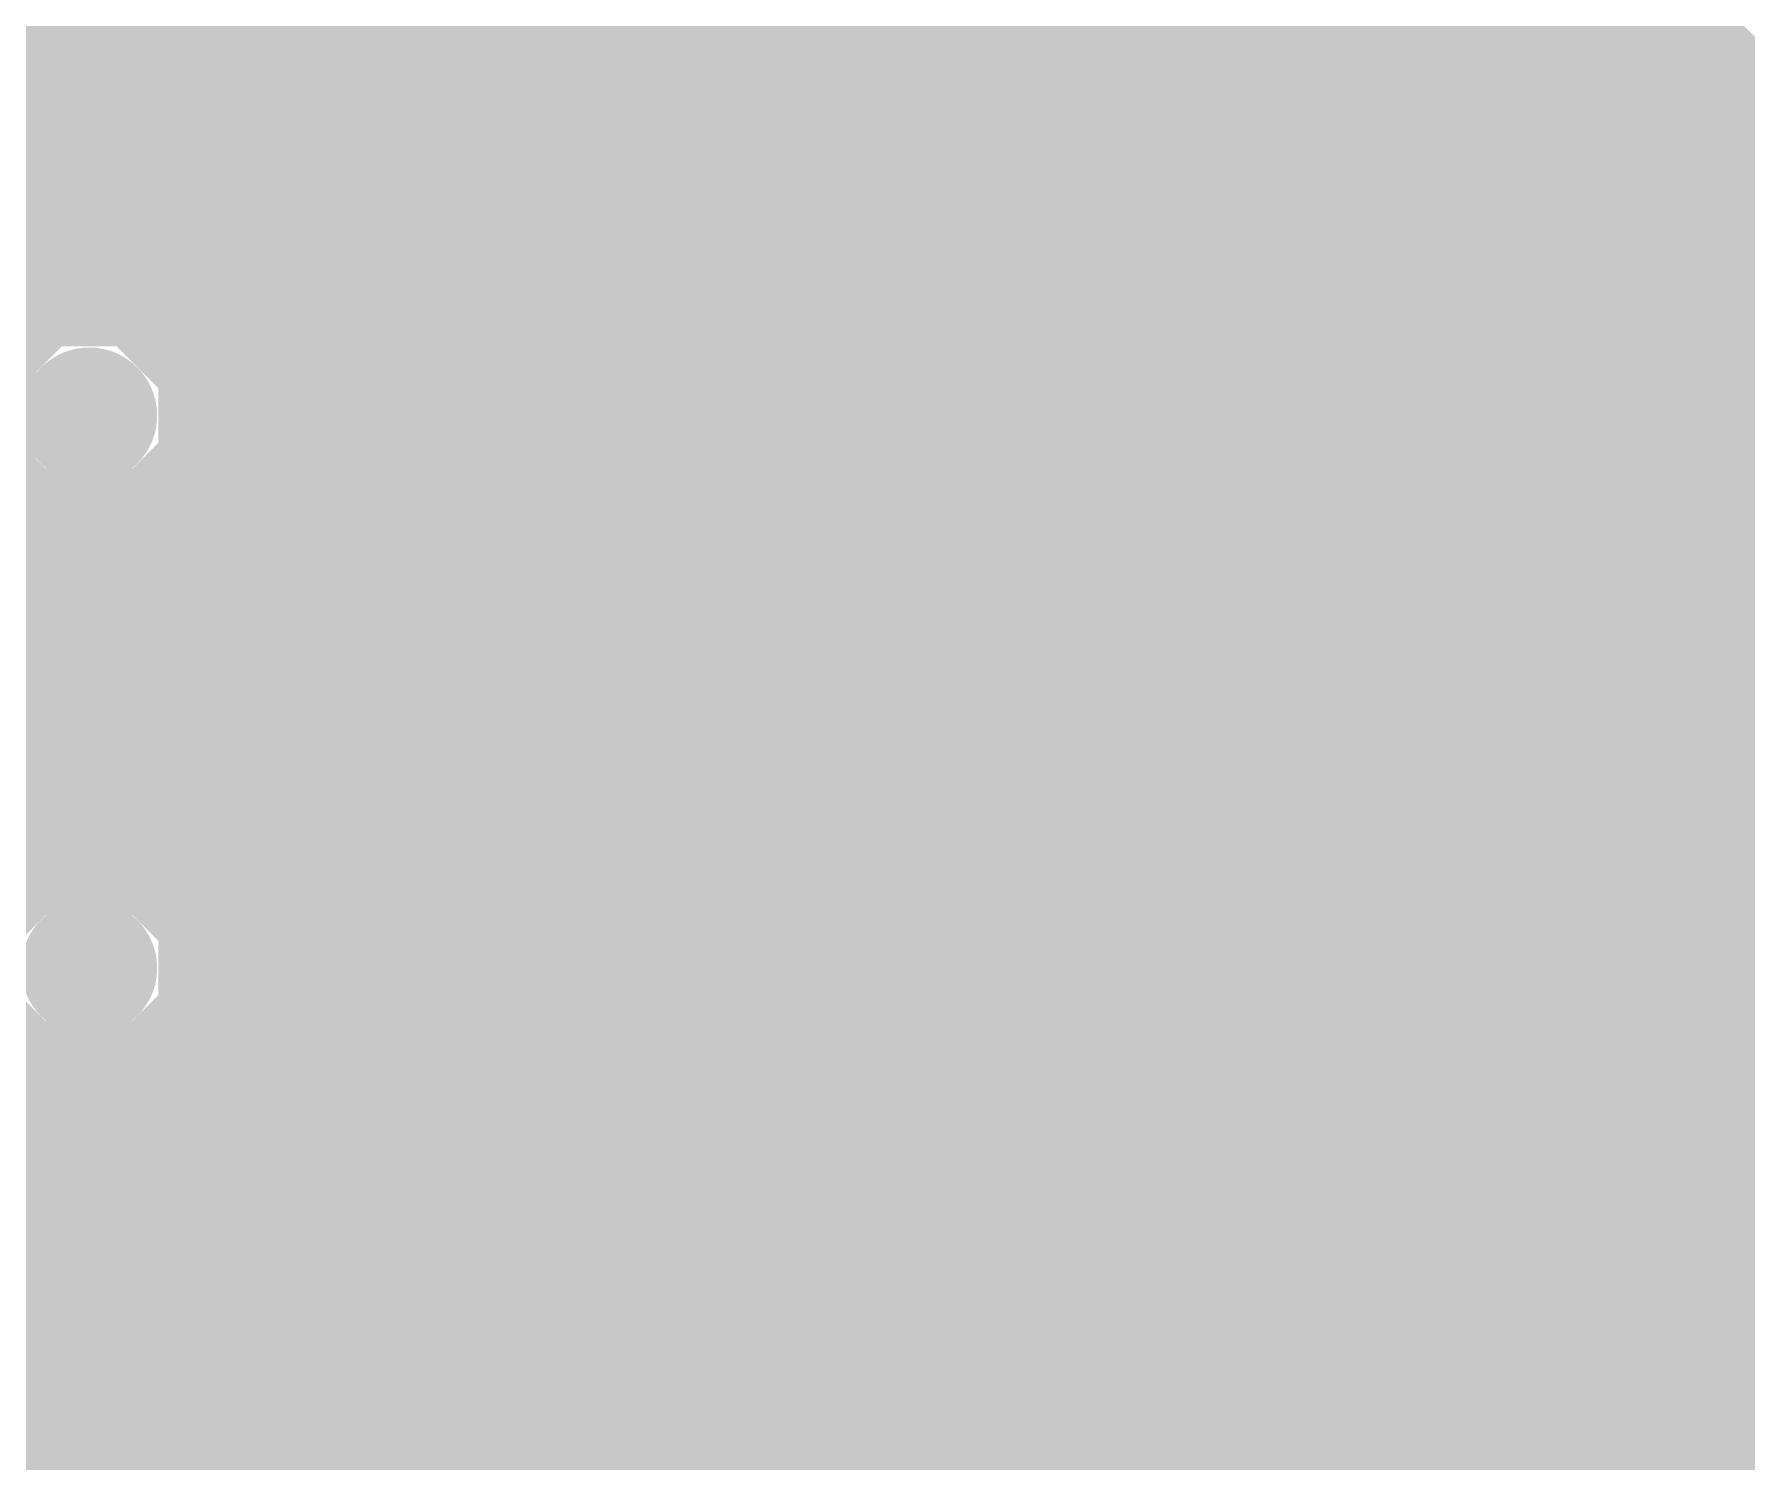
# Model space of a CAD drawing. Extents: x -6 to 196, y -52 to 46.
# Drawn here: x 85.96 to 98.55, y 13.51 to 24.01 of the extents above; entities that cross this region are included whole.
import ezdxf

# ---------------------------------------------------------------- set-up
doc = ezdxf.new("R2010")
doc.units = 0
doc.header["$MEASUREMENT"] = 0
doc.layers.get('0').update_dxf_attribs({"linetype": 'CONTINUOUS'})
for name, color, linetype in [('22-304-1_BOT', 7, 'CONTINUOUS'), ('22-304-1_DRD', 7, 'CONTINUOUS'), ('22-304-1_GND', 6, 'CONTINUOUS'), ('22-304-1_IN1', 4, 'CONTINUOUS'), ('22-304-1_SMT', 5, 'CONTINUOUS'), ('22-304-1_SPT', 10, 'CONTINUOUS'), ('22-304-1_SST', 14, 'CONTINUOUS'), ('22-304-1_TOP', 9, 'CONTINUOUS'), ('THRUHOLE_TAP', 13, 'CONTINUOUS')]:
    doc.layers.add(name, color=color, linetype=linetype)

# ---------------------------------------------------------------- blocks, each defined once
blk = doc.blocks.new('ROUND_57')
at = {"const_width": 0.35052}
blk.add_lwpolyline([(-0.17526, 0, 1), (0.17526, 0, 1)], format="xyb", close=True, dxfattribs=at)
blk = doc.blocks.new('ROUND_83')
at = {"const_width": 0.50038}
blk.add_lwpolyline([(-0.25019, 0, 1), (0.25019, 0, 1)], format="xyb", close=True, dxfattribs=at)
blk = doc.blocks.new('RECTANGLE_4')
blk.add_solid([(1.30048, 0.6477), (1.30048, -0.6477), (-1.30048, 0.6477), (-1.30048, -0.6477)])
blk = doc.blocks.new('RECTANGLE_5')
blk.add_solid([(0.4826, 0.4064), (0.4826, -0.4064), (-0.4826, 0.4064), (-0.4826, -0.4064)])
blk = doc.blocks.new('RECTANGLE_43')
blk.add_solid([(1.905, 1.0414), (1.905, -1.0414), (-1.905, 1.0414), (-1.905, -1.0414)])
blk = doc.blocks.new('ROUND_88')
at = {"const_width": 0.10033}
blk.add_lwpolyline([(-0.050164, 0, 1), (0.050164, 0, 1)], format="xyb", close=True, dxfattribs=at)

msp = doc.modelspace()

# ---------------------------------------------------------------- linework, layer by layer
at = {"layer": '22-304-1_BOT'}
for points, const_width in [([(78.486, 43.942), (101.6, 20.828)], 0.254), ([(85.9536, 36.4744), (85.9536, 21.75002)], 0.254), ([(86.1822, 36.2458), (86.1822, 21.86178)], 0.254), ([(86.4108, 36.0172), (86.4108, 21.8821)], 0.254), ([(86.6394, 35.7886), (86.6394, 21.82368)], 0.254), ([(86.868, 35.56), (86.868, 21.65604)], 0.254), ([(87.0966, 35.3314), (87.0966, 3.38328)], 0.254), ([(87.3252, 35.1028), (87.3252, 3.43662)], 0.254), ([(87.5538, 34.8742), (87.5538, 3.47218)], 0.254), ([(87.7824, 34.6456), (87.7824, 3.49504)], 0.254), ([(88.011, 34.417), (88.011, 3.50266)], 0.254), ([(88.2396, 34.1884), (88.2396, 3.4925)], 0.254), ([(88.4682, 33.9598), (88.4682, 3.46964)], 0.254), ([(88.6968, 33.7312), (88.6968, 3.43154)], 0.254), ([(88.9254, 33.5026), (88.9254, 3.3782)], 0.254), ([(89.154, 33.274), (89.154, 3.30708)], 0.254), ([(89.3826, 33.0454), (89.3826, 3.21818)], 0.254), ([(89.6112, 32.8168), (89.6112, 3.10896)], 0.254), ([(89.8398, 32.5882), (89.8398, 2.97942)], 0.254), ([(90.0684, 32.3596), (90.0684, 2.82702)], 0.254), ([(90.297, 32.131), (90.297, 2.64414)], 0.254), ([(90.5256, 31.9024), (90.5256, 2.4257)], 0.254), ([(90.7542, 31.6738), (90.7542, 2.16408)], 0.254), ([(90.9828, 31.4452), (90.9828, 1.83642)], 0.254), ([(91.2114, 31.2166), (91.2114, 1.397)], 0.254), ([(91.44, 30.988), (91.44, 0.65786)], 0.254), ([(91.6686, 30.7594), (91.6686, -4.064)], 0.254), ([(91.8972, 30.5308), (91.8972, -4.064)], 0.254), ([(92.1258, 30.3022), (92.1258, -4.064)], 0.254), ([(92.3544, 30.0736), (92.3544, -4.064)], 0.254), ([(92.583, 29.845), (92.583, -4.064)], 0.254), ([(92.8116, 29.6164), (92.8116, -4.064)], 0.254), ([(93.0402, 29.3878), (93.0402, -4.064)], 0.254), ([(93.2688, 29.1592), (93.2688, -4.064)], 0.254), ([(93.4974, 28.9306), (93.4974, -4.064)], 0.254), ([(93.726, 28.702), (93.726, -4.064)], 0.254), ([(93.9546, 28.4734), (93.9546, -4.064)], 0.254), ([(94.1832, 28.2448), (94.1832, -4.064)], 0.254), ([(94.4118, 28.0162), (94.4118, -4.064)], 0.254), ([(94.6404, 27.7876), (94.6404, -4.064)], 0.254), ([(94.869, 27.559), (94.869, -4.064)], 0.254), ([(95.0976, 27.3304), (95.0976, -4.064)], 0.254), ([(95.3262, 27.1018), (95.3262, -4.064)], 0.254), ([(95.5548, 26.8732), (95.5548, -4.064)], 0.254), ([(95.7834, 26.6446), (95.7834, -4.064)], 0.254), ([(96.012, 26.416), (96.012, -4.064)], 0.254), ([(96.2406, 26.1874), (96.2406, -4.064)], 0.254), ([(96.4692, 25.9588), (96.4692, -4.064)], 0.254), ([(96.6978, 25.7302), (96.6978, -4.064)], 0.254), ([(96.9264, 25.5016), (96.9264, -4.064)], 0.254), ([(97.155, 25.273), (97.155, -4.064)], 0.254), ([(97.3836, 25.0444), (97.3836, -4.064)], 0.254), ([(97.6122, 24.8158), (97.6122, -4.064)], 0.254), ([(97.8408, 24.5872), (97.8408, -0.16764)], 0.254), ([(98.0694, 24.3586), (98.0694, 0.06604)], 0.254), ([(98.298, 24.13), (98.298, 0.15494)], 0.254), ([(98.3742, 24.0538), (56.52516, 24.0538)], 0.254), ([(98.6028, 23.8252), (56.52516, 23.8252)], 0.254), ([(98.5266, 23.9014), (98.5266, 0.16002)], 0.254), ([(98.8314, 23.5966), (56.52516, 23.5966)], 0.254), ([(99.06, 23.368), (56.52516, 23.368)], 0.254), ([(99.2886, 23.1394), (56.52516, 23.1394)], 0.254), ([(99.5172, 22.9108), (56.52516, 22.9108)], 0.254), ([(99.7458, 22.6822), (56.52516, 22.6822)], 0.254), ([(99.9744, 22.4536), (56.52516, 22.4536)], 0.254), ([(100.203, 22.225), (56.52516, 22.225)], 0.254), ([(100.4316, 21.9964), (56.52516, 21.9964)], 0.254), ([(85.979, 21.7678), (56.52516, 21.7678)], 0.254), ([(100.6602, 21.7678), (86.741, 21.7678)], 0.254), ([(100.8888, 21.5392), (86.94928, 21.5392)], 0.254), ([(86.36, 17.145), (86.36, 21.209)], 0.635), ([(101.1174, 21.3106), (87.02802, 21.3106)], 0.254), ([(101.346, 21.082), (87.02294, 21.082)], 0.254), ([(87.00516, 21.00326), (87.00516, 17.35074)], 0.254), ([(101.5746, 20.8534), (87.00516, 20.8534)], 0.254), ([(193.929, 20.6248), (87.00516, 20.6248)], 0.254), ([(189.14618, 20.3962), (87.00516, 20.3962)], 0.254), ([(127.77724, 20.1676), (87.00516, 20.1676)], 0.254), ([(127.53594, 19.939), (87.00516, 19.939)], 0.254), ([(127.30734, 19.7104), (87.00516, 19.7104)], 0.254), ([(127.07874, 19.4818), (87.00516, 19.4818)], 0.254), ([(125.48616, 19.2532), (87.00516, 19.2532)], 0.254), ([(124.12472, 19.0246), (87.00516, 19.0246)], 0.254), ([(123.81738, 18.796), (87.00516, 18.796)], 0.254), ([(123.70562, 18.5674), (87.00516, 18.5674)], 0.254), ([(123.68276, 18.3388), (87.00516, 18.3388)], 0.254), ([(123.74118, 18.1102), (87.00516, 18.1102)], 0.254), ([(123.91136, 17.8816), (87.00516, 17.8816)], 0.254), ([(123.92914, 17.653), (87.00516, 17.653)], 0.254), ([(123.92914, 17.4244), (87.00516, 17.4244)], 0.254), ([(123.92914, 17.1958), (87.0331, 17.1958)], 0.254), ([(123.92914, 16.9672), (87.01278, 16.9672)], 0.254), ([(86.868, 16.69796), (86.868, 3.3147)], 0.254), ([(123.92914, 16.7386), (86.90102, 16.7386)], 0.254), ([(86.12632, 16.51), (64.008, 16.51)], 0.254), ([(85.9536, 16.60398), (85.9536, 2.84226)], 0.254), ([(119.05996, 16.51), (86.59368, 16.51)], 0.254), ([(86.6394, 16.52778), (86.6394, 3.2258)], 0.254), ([(86.1822, 16.49222), (86.1822, 2.99212)], 0.254), ([(86.4108, 16.46936), (86.4108, 3.12166)], 0.254), ([(118.88978, 16.2814), (64.21628, 16.2814)], 0.254), ([(118.83136, 16.0528), (64.29502, 16.0528)], 0.254), ([(118.85422, 15.8242), (64.28994, 15.8242)], 0.254), ([(118.96598, 15.5956), (64.20104, 15.5956)], 0.254), ([(119.27332, 15.367), (63.96736, 15.367)], 0.254), ([(119.76354, 15.1384), (56.52516, 15.1384)], 0.254), ([(119.99214, 14.9098), (56.52516, 14.9098)], 0.254), ([(120.22074, 14.6812), (56.52516, 14.6812)], 0.254), ([(120.22074, 14.4526), (56.52516, 14.4526)], 0.254), ([(120.22074, 14.224), (56.52516, 14.224)], 0.254), ([(120.22074, 13.9954), (56.52516, 13.9954)], 0.254), ([(120.22074, 13.7668), (56.52516, 13.7668)], 0.254), ([(120.22074, 13.5382), (56.58866, 13.5382)], 0.254)]:
    msp.add_lwpolyline(points, dxfattribs=dict(at, const_width=const_width))
at = {"layer": '22-304-1_BOT', "const_width": 0.254}
for points in [[(86.36, 21.88464, 0.4142136), (85.68436, 21.209)], [(87.03564, 21.209, 0.4142136), (86.36, 21.88464)], [(87.00516, 21.00326, 0.0773293), (87.03717, 21.209)], [(87.03564, 17.145, 0.0773289), (87.0037, 17.35027)], [(85.68436, 17.145, 0.4142136), (86.36, 16.46936)], [(86.36, 16.46936, 0.4142136), (87.03564, 17.145)]]:
    msp.add_lwpolyline(points, format="xyb", dxfattribs=at)
at = {"layer": '22-304-1_DRD', "const_width": 0.254}
for points in [[(86.106, 21.844), (85.725, 21.463)], [(86.614, 21.844), (86.106, 21.844)], [(86.995, 21.463), (86.614, 21.844)], [(86.995, 20.955), (86.995, 21.463)], [(85.725, 20.955), (86.106, 20.574)], [(86.614, 20.574), (86.995, 20.955)], [(86.106, 20.574), (86.614, 20.574)], [(86.106, 17.78), (85.725, 17.399)], [(86.614, 17.78), (86.106, 17.78)], [(86.995, 17.399), (86.614, 17.78)], [(86.995, 16.891), (86.995, 17.399)], [(85.725, 16.891), (86.106, 16.51)], [(86.614, 16.51), (86.995, 16.891)], [(86.106, 16.51), (86.614, 16.51)]]:
    msp.add_lwpolyline(points, dxfattribs=at)
at = {"layer": '22-304-1_IN1'}
for points, const_width in [([(20.32, 33.655), (20.955, 34.29), (24.892, 34.29), (26.035, 33.147), (48.768, 33.147), (52.451, 29.464), (56.388, 29.464), (58.166, 27.686), (74.676, 27.686), (77.851, 24.511), (96.901, 24.511), (100.584, 20.828), (184.15, 20.828), (185.42, 19.558), (185.42, 3.175), (187.24118, 1.34874), (187.325, 1.34874)], 0.635), ([(14.605, 33.147), (15.621, 32.131), (48.514, 32.131), (52.07, 28.575), (56.007, 28.575), (57.785, 26.797), (74.295, 26.797), (77.47, 23.622), (96.52, 23.622), (100.203, 19.939), (183.769, 19.939), (184.531, 19.177), (184.531, 0.3556)], 0.635), ([(95.7834, 22.9616), (37.44468, 22.9616)], 0.254), ([(95.76816, 22.97684), (77.47, 22.97684)], 0.254), ([(85.9282, 22.97684), (85.9282, 21.7297)], 0.254), ([(86.1568, 22.97684), (86.1568, 21.85416)], 0.254), ([(86.3854, 22.97684), (86.3854, 21.88464)], 0.254), ([(86.614, 22.97684), (86.614, 21.83638)], 0.254), ([(86.8426, 22.97684), (86.8426, 21.68144)], 0.254), ([(87.0712, 22.97684), (87.0712, 5.89026)], 0.254), ([(87.2998, 22.97684), (87.2998, 5.89026)], 0.254), ([(87.5284, 22.97684), (87.5284, 5.89026)], 0.254), ([(87.757, 22.97684), (87.757, 5.89026)], 0.254), ([(87.9856, 22.97684), (87.9856, 5.89026)], 0.254), ([(88.2142, 22.97684), (88.2142, 5.89026)], 0.254), ([(88.4428, 22.97684), (88.4428, 5.89026)], 0.254), ([(88.6714, 22.97684), (88.6714, 5.89026)], 0.254), ([(88.9, 22.97684), (88.9, 5.89026)], 0.254), ([(89.1286, 22.97684), (89.1286, 5.89026)], 0.254), ([(89.3572, 22.97684), (89.3572, 5.89026)], 0.254), ([(89.5858, 22.97684), (89.5858, 5.89026)], 0.254), ([(89.8144, 22.97684), (89.8144, 5.89026)], 0.254), ([(90.043, 22.97684), (90.043, 5.89026)], 0.254), ([(90.2716, 22.97684), (90.2716, 5.89026)], 0.254), ([(90.5002, 22.97684), (90.5002, 5.83692)], 0.254), ([(90.7288, 22.97684), (90.7288, 5.63372)], 0.254), ([(90.9574, 22.97684), (90.9574, 5.40512)], 0.254), ([(91.186, 22.97684), (91.186, 5.17652)], 0.254), ([(91.4146, 22.97684), (91.4146, 4.94792)], 0.254), ([(91.6432, 22.97684), (91.6432, 4.71932)], 0.254), ([(91.8718, 22.97684), (91.8718, 4.49072)], 0.254), ([(92.1004, 22.97684), (92.1004, 4.26212)], 0.254), ([(92.329, 22.97684), (92.329, 4.03352)], 0.254), ([(92.5576, 22.97684), (92.5576, 3.80492)], 0.254), ([(92.7862, 22.97684), (92.7862, 3.60426)], 0.254), ([(93.0148, 22.97684), (93.0148, 3.60426)], 0.254), ([(93.2434, 22.97684), (93.2434, 3.60426)], 0.254), ([(93.472, 22.97684), (93.472, 12.76604)], 0.254), ([(93.7006, 22.97684), (93.7006, 12.93368)], 0.254), ([(93.9292, 22.97684), (93.9292, 12.9921)], 0.254), ([(94.1578, 22.97684), (94.1578, 12.97178)], 0.254), ([(94.3864, 22.97684), (94.3864, 12.86002)], 0.254), ([(94.615, 22.97684), (94.615, 12.55268)], 0.254), ([(94.8436, 22.97684), (94.8436, 3.60426)], 0.254), ([(95.0722, 22.97684), (95.0722, 3.60426)], 0.254), ([(95.3008, 22.97684), (95.3008, 3.60426)], 0.254), ([(95.5294, 22.97684), (95.5294, 3.60426)], 0.254), ([(95.758, 22.97684), (95.758, 3.60426)], 0.254), ([(95.76816, 22.97684), (99.441, 19.304)], 0.254), ([(96.012, 22.733), (37.27704, 22.733)], 0.254), ([(95.9866, 22.7584), (95.9866, 11.21156)], 0.254), ([(96.2406, 22.5044), (11.176, 22.5044)], 0.254), ([(96.2152, 22.5298), (96.2152, 11.39952)], 0.254), ([(96.4438, 22.3012), (96.4438, 11.46556)], 0.254), ([(96.4692, 22.2758), (11.176, 22.2758)], 0.254), ([(96.6978, 22.0472), (51.93284, 22.0472)], 0.254), ([(96.6724, 22.0726), (96.6724, 11.45286)], 0.254), ([(86.06536, 21.8186), (52.07, 21.8186)], 0.254), ([(96.9264, 21.8186), (86.6521, 21.8186)], 0.254), ([(96.901, 21.844), (96.901, 11.3538)], 0.254), ([(97.155, 21.59), (86.9188, 21.59)], 0.254), ([(97.1296, 21.6154), (97.1296, 11.0871)], 0.254), ([(97.3836, 21.3614), (87.01786, 21.3614)], 0.254), ([(97.3582, 21.3868), (97.3582, 3.60426)], 0.254), ([(97.6122, 21.1328), (87.03056, 21.1328)], 0.254), ([(97.5868, 21.1582), (97.5868, 3.60426)], 0.254), ([(97.8154, 20.9296), (97.8154, 3.60426)], 0.254), ([(97.8408, 20.9042), (86.96452, 20.9042)], 0.254), ([(85.94344, 20.6756), (15.71244, 20.6756)], 0.254), ([(85.9282, 20.6883), (85.9282, 17.6657)], 0.254), ([(98.0694, 20.6756), (86.77656, 20.6756)], 0.254), ([(86.8426, 20.73402), (86.8426, 17.61744)], 0.254), ([(98.044, 20.701), (98.044, 3.60426)], 0.254), ([(86.1568, 20.56384), (86.1568, 17.79016)], 0.254), ([(86.3854, 20.53336), (86.3854, 17.82064)], 0.254), ([(86.614, 20.58162), (86.614, 17.77238)], 0.254), ([(98.298, 20.447), (15.86738, 20.447)], 0.254), ([(98.2726, 20.4724), (98.2726, 3.60426)], 0.254), ([(98.5266, 20.2184), (57.94756, 20.2184)], 0.254), ([(98.5012, 20.2438), (98.5012, 3.60426)], 0.254), ([(98.7552, 19.9898), (58.13552, 19.9898)], 0.254), ([(98.9838, 19.7612), (58.20156, 19.7612)], 0.254), ([(99.2124, 19.5326), (58.18886, 19.5326)], 0.254), ([(99.441, 19.304), (58.0898, 19.304)], 0.254), ([(119.888, 19.0754), (57.8231, 19.0754)], 0.254), ([(119.888, 18.8468), (11.176, 18.8468)], 0.254), ([(119.888, 18.6182), (11.176, 18.6182)], 0.254), ([(119.888, 18.3896), (51.7271, 18.3896)], 0.254), ([(119.888, 18.161), (51.9938, 18.161)], 0.254), ([(119.888, 17.9324), (52.09286, 17.9324)], 0.254), ([(85.979, 17.7038), (52.10556, 17.7038)], 0.254), ([(119.888, 17.7038), (86.741, 17.7038)], 0.254), ([(119.888, 17.4752), (86.94928, 17.4752)], 0.254), ([(119.888, 17.2466), (87.02802, 17.2466)], 0.254), ([(119.888, 17.018), (87.02294, 17.018)], 0.254), ([(119.888, 16.7894), (86.93404, 16.7894)], 0.254), ([(86.8426, 16.67002), (86.8426, 5.89026)], 0.254), ([(86.01964, 16.5608), (84.4931, 16.5608)], 0.254), ([(85.9282, 16.6243), (85.9282, 5.89026)], 0.254), ([(86.1568, 16.49984), (86.1568, 5.89026)], 0.254), ([(86.614, 16.51762), (86.614, 5.89026)], 0.254), ([(119.126, 16.5608), (86.70036, 16.5608)], 0.254), ([(86.3854, 16.46936), (86.3854, 5.89026)], 0.254), ([(105.54716, 16.3322), (84.47278, 16.3322)], 0.254), ([(105.40746, 16.1036), (84.36102, 16.1036)], 0.254), ([(105.36936, 15.875), (84.05368, 15.875)], 0.254), ([(105.40746, 15.6464), (52.07, 15.6464)], 0.254), ([(105.54716, 15.4178), (51.93284, 15.4178)], 0.254), ([(119.888, 15.1892), (84.16036, 15.1892)], 0.254), ([(119.888, 14.9606), (84.39404, 14.9606)], 0.254), ([(119.888, 14.732), (84.48294, 14.732)], 0.254), ([(105.62844, 14.5034), (84.48802, 14.5034)], 0.254), ([(105.44048, 14.2748), (84.40928, 14.2748)], 0.254), ([(105.3719, 14.0462), (84.201, 14.0462)], 0.254), ([(105.3846, 13.8176), (52.09286, 13.8176)], 0.254), ([(105.4862, 13.589), (51.9938, 13.589)], 0.254)]:
    msp.add_lwpolyline(points, dxfattribs=dict(at, const_width=const_width))
at = {"layer": '22-304-1_IN1', "const_width": 0.254}
for points in [[(86.36, 21.88464, 0.4142136), (85.68436, 21.209)], [(87.03564, 21.209, 0.4142136), (86.36, 21.88464)], [(85.68436, 21.209, 0.4142136), (86.36, 20.53336)], [(86.36, 20.53336, 0.4142136), (87.03564, 21.209)], [(86.36, 17.82064, 0.4142136), (85.68436, 17.145)], [(87.03564, 17.145, 0.4142136), (86.36, 17.82064)], [(85.68436, 17.145, 0.4142136), (86.36, 16.46936)], [(86.36, 16.46936, 0.4142136), (87.03564, 17.145)]]:
    msp.add_lwpolyline(points, format="xyb", dxfattribs=at)
at = {"layer": '22-304-1_SST', "const_width": 0.1524}
for points in [[(93.71584, 17.50822), (93.54566, 17.56664), (93.54566, 17.92224), (93.71584, 17.98066), (94.39148, 17.98066), (94.56166, 17.92224), (94.56166, 17.56664), (94.39148, 17.50822)], [(82.804, 17.907), (73.533, 17.907), (73.533, 6.223), (82.804, 6.223), (82.804, 6.35), (82.804, 9.017), (87.249, 9.017), (87.249, 10.033), (82.804, 10.033), (82.804, 14.097), (87.249, 14.097), (87.249, 15.113), (82.804, 15.113), (82.804, 17.907)], [(93.71584, 17.14246), (93.54566, 17.02562), (93.54566, 16.78686), (93.71584, 16.67002), (93.88348, 16.67002), (94.22384, 16.90624), (94.56166, 16.67002), (94.56166, 17.14246)], [(96.23806, 16.3703), (96.07042, 16.43126), (96.07042, 16.78686), (96.23806, 16.84528), (96.91624, 16.84528), (97.08642, 16.78686), (97.08642, 16.43126), (96.91624, 16.3703)], [(93.54566, 16.12646), (93.71584, 16.24584), (93.88348, 16.30426), (94.22384, 16.30426), (94.39148, 16.24584), (94.56166, 16.12646), (94.56166, 16.00962), (94.39148, 15.89024), (94.22384, 15.83182), (93.88348, 15.83182), (93.71584, 15.89024), (93.54566, 16.00962), (93.54566, 16.12646)], [(96.23806, 16.00708), (96.07042, 15.8877), (96.07042, 15.65148), (96.23806, 15.5321), (96.40824, 15.5321), (96.74606, 15.77086), (97.08642, 15.5321), (97.08642, 16.00708)], [(92.837, 10.16), (95.504, 10.16), (95.504, 15.24), (92.456, 15.24), (92.456, 10.16), (92.837, 10.16)], [(96.07042, 14.6939), (96.07042, 15.16888), (96.74606, 14.6939), (96.91624, 14.6939), (97.08642, 14.75486), (97.08642, 15.11046), (96.91624, 15.16888)], [(97.3455, 11.2395), (97.3455, 14.1605), (95.7072, 14.1605), (95.7072, 11.2395), (97.3455, 11.2395)]]:
    msp.add_lwpolyline(points, dxfattribs=at)
at = {"layer": '22-304-1_TOP'}
for points, const_width in [([(78.359, 44.069), (101.29774, 21.13026)], 0.254), ([(86.33206, 35.30346), (100.5078, 21.13026)], 0.254), ([(85.09, 35.0012), (86.0298, 35.0012), (100.33, 20.701), (129.286, 20.701), (131.54152, 18.44548), (131.54152, 15.2781)], 0.2032), ([(75.565, 31.115), (77.216, 31.115), (78.74, 32.639), (82.042, 32.639), (83.693, 34.29), (86.106, 34.29), (100.203, 20.193), (125.73, 20.193), (127, 18.923), (127, 18.796)], 0.2032), ([(125.984, 18.796), (125.095, 19.685), (100.076, 19.685), (90.551, 29.21), (83.82, 29.21), (83.185, 29.845), (83.185, 30.4038)], 0.2032), ([(86.36, 21.209), (65.151, 21.209), (62.865, 23.495), (41.656, 23.495), (37.084, 28.067), (34.544, 28.067), (33.401, 29.21), (33.02, 29.21)], 0.635), ([(101.727, 14.986), (101.727, 15.367), (94.615, 22.479), (66.167, 22.479), (63.881, 24.765), (43.307, 24.765), (42.545, 25.527), (42.545, 27.94)], 1.27), ([(124.3584, 18.3896), (124.079, 18.669), (99.822, 18.669), (94.996, 23.495), (85.598, 23.495), (83.185, 25.908), (83.185, 25.9588)], 0.2032), ([(130.683, 17.018), (130.556, 17.145), (130.556, 17.272), (129.794, 18.034), (129.794, 18.796), (129.54, 19.05), (128.27, 19.05), (126.873, 17.653), (126.111, 17.653), (124.587, 19.177), (99.949, 19.177), (95.123, 24.003), (87.0458, 24.003), (85.09, 25.9588)], 0.2032), ([(97.7138, 24.7142), (97.7138, 23.92172)], 0.254), ([(97.9424, 24.4856), (97.9424, 23.69312)], 0.254), ([(98.171, 24.257), (98.171, 23.46452)], 0.254), ([(98.4758, 23.9522), (97.68332, 23.9522)], 0.254), ([(98.3996, 24.0284), (98.3996, 23.23592)], 0.254), ([(98.7044, 23.7236), (97.91192, 23.7236)], 0.254), ([(98.6282, 23.7998), (98.6282, 23.00732)], 0.254), ([(98.933, 23.495), (98.14052, 23.495)], 0.254), ([(99.1616, 23.2664), (98.36912, 23.2664)], 0.254), ([(99.3902, 23.0378), (98.59772, 23.0378)], 0.254), ([(94.21622, 21.51634), (86.96198, 21.51634)], 0.254), ([(94.29496, 21.4376), (86.995, 21.4376)], 0.254), ([(87.1982, 21.51634), (87.1982, 19.55546)], 0.254), ([(87.4268, 21.51634), (87.4268, 19.55546)], 0.254), ([(87.6554, 21.51634), (87.6554, 19.55546)], 0.254), ([(87.884, 21.51634), (87.884, 19.55546)], 0.254), ([(88.1126, 21.51634), (88.1126, 19.55546)], 0.254), ([(88.3412, 21.51634), (88.3412, 19.55546)], 0.254), ([(88.5698, 21.51634), (88.5698, 19.55546)], 0.254), ([(88.7984, 21.51634), (88.7984, 19.55546)], 0.254), ([(89.027, 21.51634), (89.027, 19.55546)], 0.254), ([(89.2556, 21.51634), (89.2556, 19.55546)], 0.254), ([(89.4842, 21.51634), (89.4842, 19.55546)], 0.254), ([(89.7128, 21.51634), (89.7128, 19.55546)], 0.254), ([(89.9414, 21.51634), (89.9414, 19.55546)], 0.254), ([(90.17, 21.51634), (90.17, 19.55546)], 0.254), ([(90.3986, 21.51634), (90.3986, 19.55546)], 0.254), ([(90.6272, 21.51634), (90.6272, 19.55546)], 0.254), ([(90.8558, 21.51634), (90.8558, 19.55546)], 0.254), ([(91.0844, 21.51634), (91.0844, 19.55546)], 0.254), ([(91.313, 21.51634), (91.313, 19.55546)], 0.254), ([(91.5416, 21.51634), (91.5416, 19.55546)], 0.254), ([(91.7702, 21.51634), (91.7702, 19.55546)], 0.254), ([(91.9988, 21.51634), (91.9988, 19.55546)], 0.254), ([(92.2274, 21.51634), (92.2274, 19.55546)], 0.254), ([(92.456, 21.51634), (92.456, 19.55546)], 0.254), ([(92.6846, 21.51634), (92.6846, 19.55546)], 0.254), ([(92.9132, 21.51634), (92.9132, 19.55546)], 0.254), ([(93.1418, 21.51634), (93.1418, 19.55546)], 0.254), ([(93.3704, 21.51634), (93.3704, 19.55546)], 0.254), ([(93.599, 21.51634), (93.599, 19.55546)], 0.254), ([(93.8276, 21.51634), (93.8276, 19.55546)], 0.254), ([(94.0562, 21.51634), (94.0562, 19.55546)], 0.254), ([(94.21622, 21.51634), (96.2025, 19.53006)], 0.254), ([(94.2848, 21.44776), (94.2848, 19.55546)], 0.254), ([(94.52356, 21.209), (87.03564, 21.209)], 0.254), ([(94.5134, 21.21916), (94.5134, 19.55546)], 0.254), ([(86.9696, 20.91436), (86.9696, 19.55546)], 0.254), ([(94.75216, 20.9804), (86.995, 20.9804)], 0.254), ([(94.742, 20.99056), (94.742, 19.55546)], 0.254), ([(94.98076, 20.7518), (86.85784, 20.7518)], 0.254), ([(94.9706, 20.76196), (94.9706, 19.55546)], 0.254), ([(86.15426, 20.56384), (65.151, 20.56384)], 0.254), ([(86.0552, 20.56384), (86.0552, 19.55546)], 0.254), ([(86.2838, 20.5359), (86.2838, 19.55546)], 0.254), ([(86.5124, 20.5486), (86.5124, 19.55546)], 0.254), ([(86.741, 20.6502), (86.741, 19.55546)], 0.254), ([(95.1992, 20.53336), (95.1992, 19.55546)], 0.254), ([(95.20936, 20.5232), (62.78626, 20.5232)], 0.254), ([(95.43796, 20.2946), (62.87262, 20.2946)], 0.254), ([(95.4278, 20.30476), (95.4278, 19.55546)], 0.254), ([(95.66656, 20.066), (64.74206, 20.066)], 0.254), ([(95.6564, 20.07616), (95.6564, 19.55546)], 0.254), ([(95.89516, 19.8374), (65.58026, 19.8374)], 0.254), ([(95.885, 19.84756), (95.885, 19.55546)], 0.254), ([(96.12376, 19.6088), (65.58026, 19.6088)], 0.254), ([(96.0628, 19.55546), (65.58026, 19.55546)], 0.254), ([(96.1136, 19.61896), (96.1136, 19.55038)], 0.254), ([(133.54304, 15.2781), (133.54304, 14.29004), (132.969, 13.716), (129.667, 13.716), (126.619, 16.764), (124.714, 16.764), (123.317, 18.161), (105.029, 18.161), (103.632, 16.764), (103.632, 13.97), (103.505, 13.843), (100.076, 13.843), (99.314, 14.605), (99.314, 15.875), (96.0628, 19.1262), (64.77, 19.1262)], 0.2032), ([(60.96, 13.589), (60.96, 14.986), (60.96, 16.383), (61.468, 16.891), (65.405, 16.891), (67.183, 18.669), (95.885, 18.669), (98.806, 15.748), (98.806, 14.478), (99.949, 13.335), (103.632, 13.335), (104.14, 13.843), (104.14, 16.637), (105.156, 17.653), (123.19, 17.653), (124.6378, 16.256), (126.492, 16.256), (129.5781, 13.208), (133.223, 13.208), (134.04342, 14.02842), (134.04342, 15.2781)], 0.2032), ([(95.70974, 18.2372), (67.35572, 18.2372)], 0.254), ([(95.7072, 18.23974), (67.3608, 18.23974)], 0.254), ([(86.0552, 18.23974), (86.0552, 17.74952)], 0.254), ([(86.2838, 18.23974), (86.2838, 17.81556)], 0.254), ([(86.5124, 18.23974), (86.5124, 17.80286)], 0.254), ([(86.741, 18.23974), (86.741, 17.7038)], 0.254), ([(86.9696, 18.23974), (86.9696, 17.4371)], 0.254), ([(87.1982, 18.23974), (87.1982, 10.17016)], 0.254), ([(87.4268, 18.23974), (87.4268, 15.97406)], 0.254), ([(87.6554, 18.23974), (87.6554, 15.97406)], 0.254), ([(87.884, 18.23974), (87.884, 15.97406)], 0.254), ([(88.1126, 18.23974), (88.1126, 15.97406)], 0.254), ([(88.3412, 18.23974), (88.3412, 15.97406)], 0.254), ([(88.5698, 18.23974), (88.5698, 15.97406)], 0.254), ([(88.7984, 18.23974), (88.7984, 15.97406)], 0.254), ([(89.027, 18.23974), (89.027, 15.97406)], 0.254), ([(89.2556, 18.23974), (89.2556, 15.97406)], 0.254), ([(89.4842, 18.23974), (89.4842, 15.97406)], 0.254), ([(89.7128, 18.23974), (89.7128, 15.97406)], 0.254), ([(89.9414, 18.23974), (89.9414, 15.97406)], 0.254), ([(90.17, 18.23974), (90.17, 15.97406)], 0.254), ([(90.3986, 18.23974), (90.3986, 15.97406)], 0.254), ([(90.6272, 18.23974), (90.6272, 15.97406)], 0.254), ([(90.8558, 18.23974), (90.8558, 15.97406)], 0.254), ([(91.0844, 18.23974), (91.0844, 15.97406)], 0.254), ([(91.313, 18.23974), (91.313, 15.97406)], 0.254), ([(91.5416, 18.23974), (91.5416, 15.97406)], 0.254), ([(91.7702, 18.23974), (91.7702, 15.56766)], 0.254), ([(91.9988, 18.23974), (91.9988, 15.56766)], 0.254), ([(92.2274, 18.23974), (92.2274, 15.56766)], 0.254), ([(92.456, 18.23974), (92.456, 15.56766)], 0.254), ([(92.6846, 18.23974), (92.6846, 15.56766)], 0.254), ([(92.9132, 18.23974), (92.9132, 15.56766)], 0.254), ([(93.1418, 18.23974), (93.1418, 15.56766)], 0.254), ([(93.3704, 18.23974), (93.3704, 15.56766)], 0.254), ([(93.599, 18.23974), (93.599, 15.56766)], 0.254), ([(93.8276, 18.23974), (93.8276, 15.56004)], 0.254), ([(94.0562, 18.23974), (94.0562, 15.5067)], 0.254), ([(94.2848, 18.23974), (94.2848, 15.38732)], 0.254), ([(94.5134, 18.23974), (94.5134, 15.32636)], 0.254), ([(94.742, 18.23974), (94.742, 15.32636)], 0.254), ([(94.9706, 18.23974), (94.9706, 15.32636)], 0.254), ([(95.1992, 18.23974), (95.1992, 15.32636)], 0.254), ([(95.4278, 18.23974), (95.4278, 15.32636)], 0.254), ([(95.6564, 18.23974), (95.6564, 15.30858)], 0.254), ([(95.7072, 18.23974), (98.37674, 15.5702)], 0.254), ([(95.885, 18.06194), (95.885, 15.26286)], 0.254), ([(95.93834, 18.0086), (67.12712, 18.0086)], 0.254), ([(86.12632, 17.78), (66.89852, 17.78)], 0.254), ([(96.16694, 17.78), (86.59368, 17.78)], 0.254), ([(96.1136, 17.83334), (96.1136, 15.1511)], 0.254), ([(96.39554, 17.5514), (86.90102, 17.5514)], 0.254), ([(96.3422, 17.60474), (96.3422, 14.9479)], 0.254), ([(86.36, 11.43), (86.36, 17.145)], 0.635), ([(96.62414, 17.3228), (87.01278, 17.3228)], 0.254), ([(96.5708, 17.37614), (96.5708, 14.7193)], 0.254), ([(96.7994, 17.14754), (96.7994, 14.4907)], 0.254), ([(96.85274, 17.0942), (87.0331, 17.0942)], 0.254), ([(87.00516, 16.93926), (87.00516, 12.20216)], 0.254), ([(97.028, 16.91894), (97.028, 14.2621)], 0.254), ([(97.08134, 16.8656), (87.00516, 16.8656)], 0.254), ([(97.30994, 16.637), (87.00516, 16.637)], 0.254), ([(97.2566, 16.69034), (97.2566, 14.14526)], 0.254), ([(97.53854, 16.4084), (87.00516, 16.4084)], 0.254), ([(97.4852, 16.46174), (97.4852, 13.83792)], 0.254), ([(97.76714, 16.1798), (87.00516, 16.1798)], 0.254), ([(97.7138, 16.23314), (97.7138, 13.75664)], 0.254), ([(97.9424, 16.00454), (97.9424, 13.53312)], 0.254), ([(87.30234, 15.9512), (87.00516, 15.9512)], 0.254), ([(87.30234, 15.97406), (87.30234, 13.23594)], 0.254), ([(91.76766, 15.97406), (87.30234, 15.97406)], 0.254), ([(91.76766, 15.97406), (91.76766, 15.56766)], 0.254), ([(97.99574, 15.9512), (91.76766, 15.9512)], 0.254), ([(98.171, 15.77594), (98.171, 13.30452)], 0.254), ([(87.30234, 15.7226), (87.00516, 15.7226)], 0.254), ([(98.22434, 15.7226), (91.76766, 15.7226)], 0.254), ([(87.30234, 15.494), (87.00516, 15.494)], 0.254), ([(93.726, 15.56766), (91.76766, 15.56766)], 0.254), ([(98.37674, 15.494), (94.09176, 15.494)], 0.254), ([(98.37674, 15.5702), (98.37674, 14.478)], 0.254), ([(87.30234, 15.2654), (87.00516, 15.2654)], 0.254), ([(95.6056, 15.32636), (94.36354, 15.32636)], 0.254), ([(95.5802, 15.31366), (94.37624, 15.31366)], 0.254), ([(98.37674, 15.2654), (95.87738, 15.2654)], 0.254), ([(87.30234, 15.0368), (87.00516, 15.0368)], 0.254), ([(89.535, 14.605), (93.726, 14.605), (93.98, 14.351)], 1.27), ([(98.37674, 15.0368), (96.2533, 15.0368)], 0.254), ([(96.26092, 15.03172), (97.14738, 14.14526)], 0.254), ([(87.30234, 14.8082), (87.00516, 14.8082)], 0.254), ([(93.98, 14.351), (95.5802, 14.351), (96.52, 13.4112)], 1.27), ([(98.37674, 14.8082), (96.4819, 14.8082)], 0.254), ([(87.30234, 14.5796), (87.00516, 14.5796)], 0.254), ([(98.37674, 14.5796), (96.7105, 14.5796)], 0.254), ([(87.30234, 14.351), (87.00516, 14.351)], 0.254), ([(98.39706, 14.351), (96.9391, 14.351)], 0.254), ([(98.3996, 14.34084), (98.3996, 13.07592)], 0.254), ([(87.30234, 14.1224), (87.00516, 14.1224)], 0.254), ([(97.33026, 14.14526), (97.14738, 14.14526)], 0.254), ([(97.33026, 14.14526), (97.33026, 13.92936)], 0.254), ([(98.55454, 14.1224), (97.33026, 14.1224)], 0.254), ([(98.50374, 14.17574), (99.64166, 13.03782)], 0.254), ([(98.6282, 14.04874), (98.6282, 12.84732)], 0.254), ([(87.30234, 13.8938), (87.00516, 13.8938)], 0.254), ([(98.78314, 13.8938), (97.35058, 13.8938)], 0.254), ([(97.4598, 13.84046), (97.38106, 13.84046)], 0.254), ([(87.30234, 13.6652), (87.00516, 13.6652)], 0.254), ([(91.76766, 13.64234), (91.76766, 13.23594)], 0.254), ([(92.3544, 13.64234), (91.76766, 13.64234)], 0.254), ([(91.7702, 13.64234), (91.7702, 9.5377)], 0.254), ([(91.9988, 13.64234), (91.9988, 9.3091)], 0.254), ([(92.2274, 13.64234), (92.2274, 9.12622)], 0.254), ([(92.3544, 13.64234), (92.3544, 13.37564)], 0.254), ([(97.76206, 13.71346), (98.72218, 12.75334)], 0.254), ([(99.01174, 13.6652), (97.81032, 13.6652)], 0.254), ([(87.30234, 13.4366), (87.00516, 13.4366)], 0.254), ([(92.3544, 13.4366), (91.76766, 13.4366)], 0.254), ([(99.24034, 13.4366), (98.03892, 13.4366)], 0.254)]:
    msp.add_lwpolyline(points, dxfattribs=dict(at, const_width=const_width))
at = {"layer": '22-304-1_TOP', "const_width": 0.254}
for points in [[(87.03564, 21.209, 0.1185634), (86.96175, 21.51622)], [(86.36, 20.53336, 0.4142136), (87.03564, 21.209)], [(86.15426, 20.56384, 0.0773293), (86.36, 20.53183)], [(96.2025, 19.53006, 0.08345), (96.0628, 19.55354)], [(96.2025, 19.53006, 0.08345), (96.0628, 19.55354)], [(86.36, 17.82064, 0.4142136), (85.68436, 17.145)], [(87.03564, 17.145, 0.4142136), (86.36, 17.82064)], [(87.00516, 16.93926, 0.0773293), (87.03717, 17.145)], [(94.36354, 15.32636, 0.1829496), (93.726, 15.56771)], [(96.26092, 15.03172, 0.1920477), (95.60566, 15.31335)], [(96.26092, 15.03172, 0.1920477), (95.60566, 15.31335)], [(98.37674, 14.478, 0.1989124), (98.50247, 14.17447)], [(97.38106, 13.84046, 0.0266286), (97.33056, 13.92955)], [(97.76206, 13.71346, 0.1989124), (97.4598, 13.83866)], [(97.76206, 13.71346, 0.1989124), (97.4598, 13.83866)]]:
    msp.add_lwpolyline(points, format="xyb", dxfattribs=at)

# ---------------------------------------------------------------- block references
at = {"layer": '22-304-1_BOT'}
for p in [(86.36, 21.209), (86.36, 17.145)]:
    msp.add_blockref('ROUND_57', p, dxfattribs=at)
at = {"layer": '22-304-1_GND'}
for p in [(86.36, 21.209), (86.36, 17.145)]:
    msp.add_blockref('ROUND_83', p, dxfattribs=at)
at = {"layer": '22-304-1_IN1'}
for p in [(86.36, 21.209), (86.36, 17.145)]:
    msp.add_blockref('ROUND_57', p, dxfattribs=at)
at = {"layer": '22-304-1_SMT'}
for name, p in [('RECTANGLE_43', (89.535, 14.605)), ('RECTANGLE_4', (93.98, 14.351)), ('RECTANGLE_5', (96.52, 13.4112))]:
    msp.add_blockref(name, p, dxfattribs=at)
at = {"layer": '22-304-1_SPT'}
for name, p in [('RECTANGLE_43', (89.535, 14.605)), ('RECTANGLE_4', (93.98, 14.351)), ('RECTANGLE_5', (96.52, 13.4112))]:
    msp.add_blockref(name, p, dxfattribs=at)
at = {"layer": '22-304-1_TOP'}
for name, p in [('ROUND_57', (86.36, 21.209)), ('ROUND_57', (86.36, 17.145)), ('RECTANGLE_43', (89.535, 14.605)), ('RECTANGLE_4', (93.98, 14.351)), ('RECTANGLE_5', (96.52, 13.4112))]:
    msp.add_blockref(name, p, dxfattribs=at)
at = {"layer": 'THRUHOLE_TAP'}
for p in [(86.36, 21.209), (86.36, 17.145)]:
    msp.add_blockref('ROUND_88', p, dxfattribs=at)

doc.saveas('drawing.dxf')
